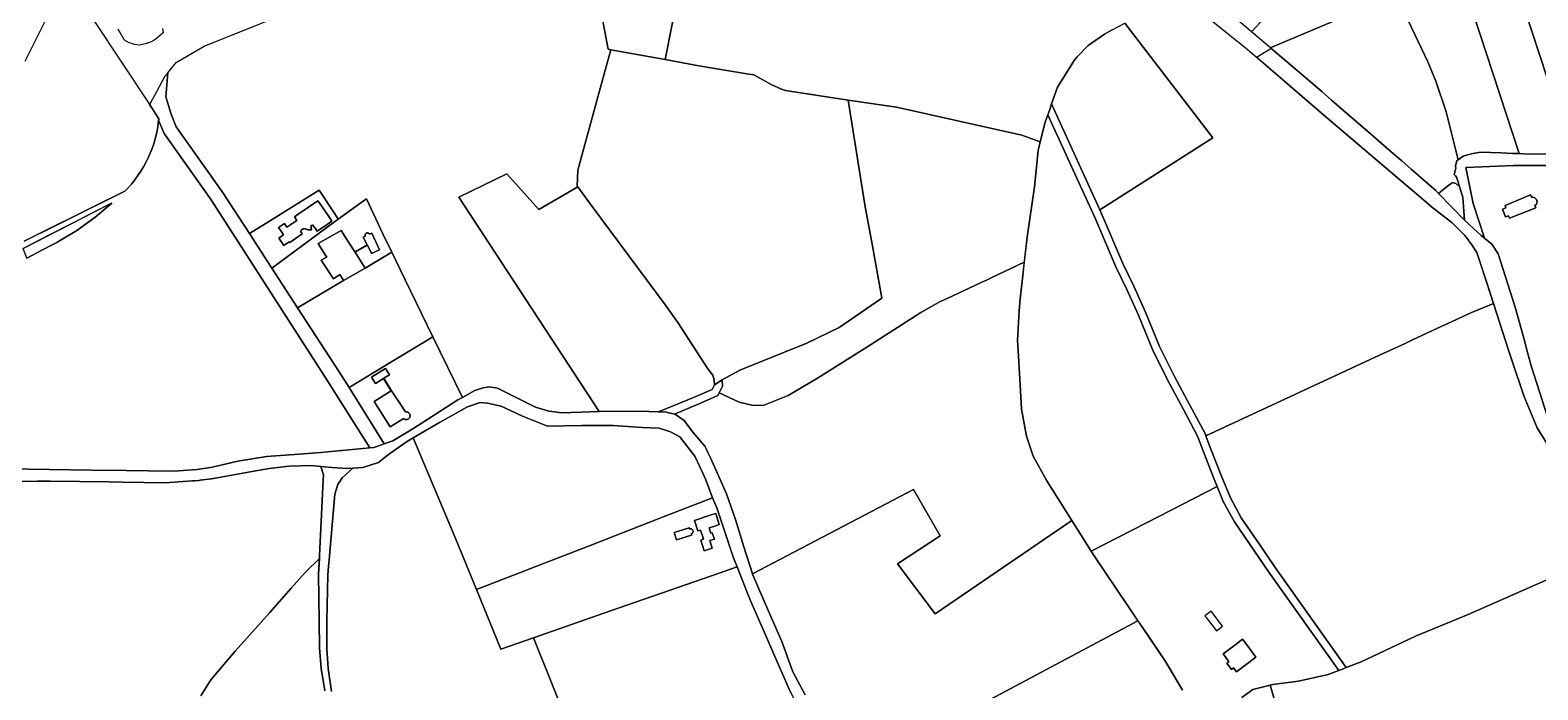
# Model space of a CAD drawing. Header units: metres. Extents: x 3 to 1027712, y 40 to 4430649.
# Drawn here: x 509467 to 510234, y 4411737 to 4412073 of the extents above; entities that cross this region are included whole.
import ezdxf

# ---------------------------------------------------------------- set-up
doc = ezdxf.new("R2010")
doc.units = ezdxf.units.M
doc.header["$MEASUREMENT"] = 0
doc.layers.add('A.ES.SDGC.CP.07003.cadastralparcel — CadastralParcel', color=1, linetype='Continuous')

msp = doc.modelspace()

# ---------------------------------------------------------------- linework, layer by layer
at = {"layer": 'A.ES.SDGC.CP.07003.cadastralparcel — CadastralParcel', "color": 7, "linetype": 'Continuous', "flags": 128}
for points in [[(509789.92, 4412057.67), (509762.4, 4412062.71), (509760.94, 4412062.98), (509750.18, 4412120.57), (509741.34, 4412120.19), (509738.2, 4412134.2), (509739.36, 4412134.62), (509796.43, 4412154.97), (509800.34, 4412156.35), (509798.74, 4412141.74), (509797.6, 4412131.3), (509797.04, 4412128.86), (509796.79, 4412126.88), (509799.77, 4412126.49), (509800.62, 4412114.56), (509797.16, 4412093.83), (509789.92, 4412057.67)], [(510156.47, 4412100.14), (510160.57, 4412092.35), (510160.74, 4412092.03), (510161.35, 4412090.88), (510161.66, 4412090.29), (510159.87, 4412089.54), (510137.26, 4412080.06), (510100.07, 4412064.47), (510098.11, 4412063.65), (510088.7, 4412071.6), (510088.41, 4412071.85), (510107.86, 4412092.66), (510112.5, 4412097.41), (510113.18, 4412098.06), (510127.53, 4412111.74), (510130.43, 4412114.51), (510130.15, 4412120.78), (510140.94, 4412130.96), (510141.88, 4412129.09), (510156.47, 4412100.14)], [(510240.99, 4412122.94), (510243.8, 4412124.28), (510270.07, 4412136.72), (510301.37, 4412024.5), (510299.44, 4412023.45), (510277.5, 4412013.76), (510276.69, 4412013.49), (510270.98, 4412011.59), (510266.98, 4412010.26), (510264.07, 4412009.97), (510262.64, 4412009.83), (510261.97, 4412009.76), (510251.76, 4412009.67), (510218.15, 4412112.05), (510240.99, 4412122.94)], [(510088.41, 4412071.85), (510075.38, 4412082.86), (510098.15, 4412110.09), (510112.5, 4412097.41), (510107.86, 4412092.66), (510088.41, 4412071.85)], [(510224.82, 4412009.83), (510194.71, 4412101.7), (510197.14, 4412102.48), (510200.14, 4412103.46), (510218.15, 4412112.05), (510251.76, 4412009.67), (510234.16, 4412009.51), (510227.06, 4412009.75), (510224.82, 4412009.83)], [(510193.72, 4412006.71), (510187.57, 4412031.08), (510182.28, 4412046.62), (510178.24, 4412056.53), (510166.63, 4412080.86), (510161.35, 4412090.88), (510160.74, 4412092.03), (510162.03, 4412092.54), (510185.92, 4412098.83), (510186.91, 4412099.15), (510189.83, 4412100.11), (510192.48, 4412100.97), (510194.71, 4412101.7), (510224.82, 4412009.83), (510221.44, 4412009.95), (510215.54, 4412010.15), (510205.09, 4412010.51), (510200.33, 4412009.76), (510196.32, 4412008.51), (510193.72, 4412006.71)], [(510011.33, 4411981.22), (509986.7, 4412035.09), (509989.65, 4412043.62), (509998.56, 4412057.75), (509999.8, 4412059.04), (510005.33, 4412064.82), (510011.42, 4412069.1), (510013.63, 4412070.66), (510017.54, 4412072.74), (510023.96, 4412076.18), (510068.78, 4412017.94), (510011.33, 4411981.22)], [(509757.97, 4412046.77), (509762.4, 4412062.71), (509789.92, 4412057.67), (509807.05, 4412054.54), (509832.61, 4412050.33), (509835.1, 4412049.93), (509843.92, 4412044.94), (509849.24, 4412042.7), (509851.22, 4412041.87), (509883.15, 4412037.09), (509891.86, 4411982.79), (509894.96, 4411965.63), (509897.16, 4411953.45), (509900.28, 4411936.19), (509878.64, 4411921.3), (509862.05, 4411913.37), (509827.91, 4411899.68), (509818.92, 4411894.65), (509815.14, 4411892.23), (509814.9, 4411894.63), (509814.18, 4411897.03), (509811.77, 4411900.39), (509796.39, 4411923.93), (509790.11, 4411932.66), (509752.84, 4411982.95), (509745.5, 4411992.86), (509745.16, 4411993.32), (509745.54, 4412001.38), (509754, 4412032.48), (509757.97, 4412046.77)], [(509532.2, 4412027.58), (509531.03, 4412029.36), (509528.9, 4412032.59), (509527.5, 4412034.71), (509528.13, 4412035.86), (509531.12, 4412041.38), (509535.49, 4412049.45), (509536.75, 4412051.01), (509535.75, 4412038.76), (509538.47, 4412029.84), (509541.04, 4412023.44), (509564.62, 4411990.17), (509578.31, 4411969.11), (509587.48, 4411955), (509602.82, 4411931.39), (509623.96, 4411898.86), (509629.04, 4411890.74), (509646.93, 4411862.18), (509643.19, 4411860.85), (509641.63, 4411860.3), (509639.71, 4411860.11), (509618.06, 4411894.17), (509558.82, 4411986.25), (509534.85, 4412020.07), (509532.12, 4412026.89), (509532.2, 4412027.58)], [(509894.52, 4411912.6), (509867.59, 4411895.55), (509852.68, 4411886.66), (509839.94, 4411881.62), (509834.17, 4411881.86), (509827.68, 4411883.3), (509817.51, 4411888.02), (509819.24, 4411891.47), (509818.92, 4411894.65), (509827.91, 4411899.68), (509862.05, 4411913.37), (509878.64, 4411921.3), (509900.28, 4411936.19), (509897.16, 4411953.45), (509894.96, 4411965.63), (509891.86, 4411982.79), (509883.15, 4412037.09), (509907.71, 4412033.42), (509971.49, 4412019.21), (509980.94, 4412015.78), (509979.81, 4412011.37), (509977.97, 4411992.94), (509974.58, 4411969.76), (509974.22, 4411967.27), (509972.8, 4411954.61), (509956, 4411946.59), (509953.65, 4411945.47), (509950.56, 4411944.03), (509933.56, 4411936.11), (509930.56, 4411934.73), (509929.13, 4411934.08), (509927.97, 4411933.42), (509920.14, 4411929), (509894.52, 4411912.6)], [(510008.87, 4411976.98), (509984.81, 4412029.61), (509985.76, 4412032.35), (509986.7, 4412035.09), (510011.33, 4411981.22), (510012.54, 4411978.59), (510023.03, 4411953.85), (510028.58, 4411942.37), (510034.55, 4411929.13), (510041.68, 4411911.72), (510048.21, 4411898.51), (510049.21, 4411896.48), (510057.33, 4411881.44), (510064.86, 4411867.39), (510065.28, 4411866.23), (510067.46, 4411860.34), (510073.2, 4411845.69), (510077.75, 4411834.61), (510083.3, 4411824.52), (510092.36, 4411811.2), (510100.53, 4411799.19), (510136.73, 4411748.28), (510134.8, 4411747.54), (510132.88, 4411746.8), (510097.25, 4411796.9), (510079.89, 4411822.42), (510074.14, 4411832.88), (510071.06, 4411840.38), (510069.49, 4411844.2), (510063.72, 4411858.92), (510061.2, 4411865.74), (510053.81, 4411879.54), (510045.65, 4411894.64), (510038.03, 4411910.07), (510030.88, 4411927.55), (510024.95, 4411940.68), (510019.39, 4411952.2), (510008.87, 4411976.98)], [(509969.79, 4411906.71), (509969.3, 4411914.74), (509969.87, 4411923.9), (509970.26, 4411930.06), (509970.49, 4411933.73), (509970.53, 4411934.4), (509971.87, 4411946.31), (509974.22, 4411967.27), (509974.58, 4411969.76), (509977.97, 4411992.94), (509979.81, 4412011.37), (509980.94, 4412015.78), (509983.5, 4412025.81), (509984.81, 4412029.61), (510008.87, 4411976.98), (510019.39, 4411952.2), (510024.95, 4411940.68), (510030.88, 4411927.55), (510038.03, 4411910.07), (510045.65, 4411894.64), (510053.81, 4411879.54), (510061.2, 4411865.74), (510063.72, 4411858.92), (510069.49, 4411844.2), (510071.06, 4411840.38), (510041.64, 4411825.34), (510006.84, 4411807.56), (509996.99, 4411823.21), (509984.36, 4411843.28), (509977.28, 4411855.87), (509973.9, 4411866.01), (509971.45, 4411879.72), (509970.88, 4411889.1), (509969.79, 4411906.71)], [(509756.39, 4411878.56), (509684.93, 4411987.65), (509709.41, 4411999.52), (509725.65, 4411981.4), (509745.5, 4411992.86), (509752.84, 4411982.95), (509790.11, 4411932.66), (509796.39, 4411923.93), (509811.77, 4411900.39), (509814.18, 4411897.03), (509814.9, 4411894.63), (509815.14, 4411892.23), (509813.94, 4411889.82), (509805.28, 4411885.98), (509786.55, 4411878.38), (509781.68, 4411878.61), (509762.89, 4411878.82), (509756.39, 4411878.56)], [(510196.96, 4411975.91), (510183.65, 4411989.61), (510185.8, 4411991.28), (510187.28, 4411992.48), (510189.11, 4411993.96), (510190.45, 4411994.87), (510190.92, 4411995.12), (510191.89, 4411994.86), (510192.45, 4411994.66), (510193.28, 4411993.85), (510194.07, 4411993.99), (510196.07, 4411987.73), (510196.57, 4411980.47), (510196.96, 4411975.91)], [(509508.23, 4411984.67), (509499.66, 4411977.29), (509490.47, 4411970.68), (509480.74, 4411964.9), (509480.25, 4411964.59), (509477.57, 4411963.2), (509473.4, 4411961.03), (509465.05, 4411956.68), (509463.31, 4411961.08), (509463.14, 4411961.52), (509505.34, 4411983.18), (509508.23, 4411984.67)], [(509621.79, 4411979.14), (509623.55, 4411976.47), (509621.61, 4411975.07), (509589.73, 4411951.54), (509587.48, 4411955), (509578.31, 4411969.11), (509588.5, 4411975.45), (509598.64, 4411981.76), (509613.83, 4411991.21), (509621.79, 4411979.14)], [(509621.61, 4411975.07), (509636.88, 4411986.1), (509637.85, 4411986.8), (509646.32, 4411968.94), (509650.86, 4411959.6), (509637.17, 4411951.56), (509635.15, 4411954.75), (509632.08, 4411959.61), (509638.46, 4411963.16), (509640.5, 4411959.01), (509644.53, 4411960.9), (509640.61, 4411969.37), (509639.46, 4411968.82), (509639.41, 4411968.91), (509639.36, 4411968.99), (509639.22, 4411969.15), (509639.14, 4411969.22), (509639.06, 4411969.28), (509638.88, 4411969.38), (509638.79, 4411969.41), (509638.69, 4411969.44), (509638.49, 4411969.48), (509638.39, 4411969.48), (509638.28, 4411969.47), (509638.18, 4411969.46), (509637.98, 4411969.4), (509637.8, 4411969.32), (509637.71, 4411969.26), (509637.63, 4411969.2), (509637.56, 4411969.13), (509637.49, 4411969.05), (509637.43, 4411968.97), (509637.37, 4411968.88), (509637.32, 4411968.79), (509637.28, 4411968.7), (509637.25, 4411968.6), (509637.23, 4411968.5), (509637.21, 4411968.3), (509637.22, 4411968.19), (509637.23, 4411968.09), (509637.25, 4411967.99), (509637.28, 4411967.89), (509636.21, 4411967.3), (509638.3, 4411963.38), (509631.91, 4411959.89), (509629.17, 4411964.23), (509625.08, 4411970.7), (509613.24, 4411964.01), (509615.21, 4411960.98), (509617.3, 4411957.78), (509617.68, 4411957.2), (509614.79, 4411955.57), (509621.12, 4411946.1), (509624.41, 4411948.24), (509626.3, 4411945.18), (509602.82, 4411931.39), (509589.73, 4411951.54), (509621.61, 4411975.07)], [(509597.38, 4411972.34), (509601.88, 4411975.41), (509602.41, 4411975.77), (509602.48, 4411975.81), (509601.2, 4411977.69), (509603.6, 4411979.32), (509613.22, 4411985.87), (509613.88, 4411984.91), (509616.82, 4411980.58), (509619.07, 4411977.28), (509620.32, 4411975.44), (509616.73, 4411972.99), (509612.82, 4411970.34), (509611.72, 4411971.88), (509611.61, 4411972.02), (509610.5, 4411973.57), (509610.35, 4411973.47), (509610.19, 4411973.38), (509610.03, 4411973.31), (509609.87, 4411973.24), (509609.7, 4411973.19), (509609.53, 4411973.14), (509609.95, 4411971.1), (509609.65, 4411971.04), (509609.34, 4411971.01), (509609.03, 4411971), (509608.72, 4411971.01), (509608.41, 4411971.04), (509608.11, 4411971.09), (509607.81, 4411971.16), (509607.51, 4411971.25), (509607.22, 4411971.36), (509606.94, 4411971.49), (509606.83, 4411971.53), (509606.72, 4411971.57), (509606.6, 4411971.6), (509606.48, 4411971.62), (509606.37, 4411971.63), (509606.25, 4411971.64), (509606.13, 4411971.64), (509606.01, 4411971.63), (509605.89, 4411971.61), (509605.78, 4411971.58), (509605.66, 4411971.55), (509605.55, 4411971.51), (509605.44, 4411971.46), (509605.34, 4411971.41), (509605.23, 4411971.34), (509605.2, 4411971.32), (509605.14, 4411971.27), (509605.05, 4411971.2), (509604.96, 4411971.12), (509604.88, 4411971.03), (509604.8, 4411970.94), (509604.74, 4411970.84), (509604.67, 4411970.74), (509604.62, 4411970.63), (509604.57, 4411970.52), (509604.53, 4411970.41), (509604.5, 4411970.3), (509604.48, 4411970.18), (509604.46, 4411970.06), (509605.2, 4411968.97), (509600.15, 4411965.53), (509598.82, 4411964.63), (509598.6, 4411964.96), (509595.83, 4411963.07), (509593.26, 4411966.84), (509595.7, 4411968.5), (509594.44, 4411970.34), (509594, 4411971), (509593.17, 4411972.22), (509596.1, 4411974.22), (509597, 4411972.89), (509597.38, 4411972.34)], [(509619.07, 4411977.28), (509616.82, 4411980.58), (509613.88, 4411984.91), (509613.22, 4411985.87), (509603.6, 4411979.32), (509601.2, 4411977.69), (509602.48, 4411975.81), (509602.41, 4411975.77), (509601.88, 4411975.41), (509597.38, 4411972.34), (509597, 4411972.89), (509596.1, 4411974.22), (509593.17, 4411972.22), (509594, 4411971), (509594.44, 4411970.34), (509595.7, 4411968.5), (509593.26, 4411966.84), (509595.83, 4411963.07), (509598.6, 4411964.96), (509598.82, 4411964.63), (509600.15, 4411965.53), (509605.2, 4411968.97), (509604.46, 4411970.06), (509604.48, 4411970.18), (509604.5, 4411970.3), (509604.53, 4411970.41), (509604.57, 4411970.52), (509604.62, 4411970.63), (509604.67, 4411970.74), (509604.74, 4411970.84), (509604.8, 4411970.94), (509604.88, 4411971.03), (509604.96, 4411971.12), (509605.05, 4411971.2), (509605.14, 4411971.27), (509605.2, 4411971.32), (509605.23, 4411971.34), (509605.34, 4411971.41), (509605.44, 4411971.46), (509605.55, 4411971.51), (509605.66, 4411971.55), (509605.78, 4411971.58), (509605.89, 4411971.61), (509606.01, 4411971.63), (509606.13, 4411971.64), (509606.25, 4411971.64), (509606.37, 4411971.63), (509606.48, 4411971.62), (509606.6, 4411971.6), (509606.72, 4411971.57), (509606.83, 4411971.53), (509606.94, 4411971.49), (509607.22, 4411971.36), (509607.51, 4411971.25), (509607.81, 4411971.16), (509608.11, 4411971.09), (509608.41, 4411971.04), (509608.72, 4411971.01), (509609.03, 4411971), (509609.34, 4411971.01), (509609.65, 4411971.04), (509609.95, 4411971.1), (509609.53, 4411973.14), (509609.7, 4411973.19), (509609.87, 4411973.24), (509610.03, 4411973.31), (509610.19, 4411973.38), (509610.35, 4411973.47), (509610.5, 4411973.57), (509611.61, 4411972.02), (509611.72, 4411971.88), (509612.82, 4411970.34), (509616.73, 4411972.99), (509620.32, 4411975.44), (509619.07, 4411977.28)], [(510217.6, 4411983.49), (510230.6, 4411988.79), (510230.96, 4411987.61), (510231.27, 4411987.63), (510231.67, 4411987.65), (510231.96, 4411987.67), (510232.76, 4411987.29), (510232.96, 4411987.2), (510233.6, 4411986.44), (510233.9, 4411985.26), (510233.6, 4411984.02), (510232.66, 4411983.49), (510233.19, 4411982.2), (510219.89, 4411976.9), (510219.36, 4411978.25), (510217.77, 4411977.72), (510216.3, 4411981.49), (510218.01, 4411982.2), (510217.6, 4411983.49)], [(510217.6, 4411983.49), (510218.01, 4411982.2), (510216.3, 4411981.49), (510217.77, 4411977.72), (510219.36, 4411978.25), (510219.89, 4411976.9), (510233.19, 4411982.2), (510232.66, 4411983.49), (510233.6, 4411984.02), (510233.9, 4411985.26), (510233.6, 4411986.44), (510232.96, 4411987.2), (510232.76, 4411987.29), (510231.96, 4411987.67), (510231.67, 4411987.65), (510231.27, 4411987.63), (510230.96, 4411987.61), (510230.6, 4411988.79), (510217.6, 4411983.49)], [(509626.3, 4411945.18), (509624.41, 4411948.24), (509621.12, 4411946.1), (509614.79, 4411955.57), (509617.68, 4411957.2), (509617.3, 4411957.78), (509615.21, 4411960.98), (509613.24, 4411964.01), (509625.08, 4411970.7), (509629.17, 4411964.23), (509631.91, 4411959.89), (509638.3, 4411963.38), (509636.21, 4411967.3), (509637.28, 4411967.89), (509637.25, 4411967.99), (509637.23, 4411968.09), (509637.22, 4411968.19), (509637.21, 4411968.3), (509637.23, 4411968.5), (509637.25, 4411968.6), (509637.28, 4411968.7), (509637.32, 4411968.79), (509637.37, 4411968.88), (509637.43, 4411968.97), (509637.49, 4411969.05), (509637.56, 4411969.13), (509637.63, 4411969.2), (509637.71, 4411969.26), (509637.8, 4411969.32), (509637.98, 4411969.4), (509638.18, 4411969.46), (509638.28, 4411969.47), (509638.39, 4411969.48), (509638.49, 4411969.48), (509638.69, 4411969.44), (509638.79, 4411969.41), (509638.88, 4411969.38), (509639.06, 4411969.28), (509639.14, 4411969.22), (509639.22, 4411969.15), (509639.36, 4411968.99), (509639.41, 4411968.91), (509639.46, 4411968.82), (509640.61, 4411969.37), (509644.53, 4411960.9), (509640.5, 4411959.01), (509638.46, 4411963.16), (509632.08, 4411959.61), (509635.15, 4411954.75), (509637.17, 4411951.56), (509626.3, 4411945.18)], [(509623.96, 4411898.86), (509602.82, 4411931.39), (509626.3, 4411945.18), (509637.17, 4411951.56), (509650.86, 4411959.6), (509657.51, 4411945.92), (509671.74, 4411916.64), (509666.13, 4411913.24), (509650.36, 4411903.67), (509629.04, 4411890.74), (509623.96, 4411898.86)], [(509894.52, 4411912.6), (509920.14, 4411929), (509927.97, 4411933.42), (509929.13, 4411934.08), (509930.56, 4411934.73), (509933.56, 4411936.11), (509950.56, 4411944.03), (509953.65, 4411945.47), (509956, 4411946.59), (509972.8, 4411954.61), (509971.87, 4411946.31), (509970.53, 4411934.4), (509970.49, 4411933.73), (509970.26, 4411930.06), (509969.87, 4411923.9), (509969.3, 4411914.74), (509969.79, 4411906.71), (509970.88, 4411889.1), (509971.45, 4411879.72), (509973.9, 4411866.01), (509977.28, 4411855.87), (509984.36, 4411843.28), (509996.99, 4411823.21), (509927.38, 4411775.65), (509908.25, 4411801.01), (509929.95, 4411815.34), (509916.34, 4411838.86), (509834.36, 4411796.01), (509830.09, 4411809.66), (509825.77, 4411823.69), (509821.23, 4411836.64), (509816.7, 4411846.99), (509813.03, 4411854.98), (509811.88, 4411857.48), (509811.1, 4411859.18), (509810.4, 4411860.7), (509810.12, 4411861.03), (509804.14, 4411868.03), (509799.6, 4411874.08), (509795.28, 4411877.1), (509794.65, 4411877.25), (509806.85, 4411882.3), (509814.88, 4411885.87), (509816.87, 4411886.75), (509817.51, 4411888.02), (509827.68, 4411883.3), (509834.17, 4411881.86), (509839.94, 4411881.62), (509852.68, 4411886.66), (509867.59, 4411895.55), (509894.52, 4411912.6)], [(509646.93, 4411862.18), (509629.04, 4411890.74), (509650.36, 4411903.67), (509666.13, 4411913.24), (509671.74, 4411916.64), (509686.76, 4411885.77), (509684.39, 4411884.47), (509668.62, 4411874.36), (509661.5, 4411869.79), (509651.35, 4411863.75), (509646.93, 4411862.18)], [(509646.61, 4411895.4), (509642.51, 4411892.88), (509640.54, 4411896.1), (509647.61, 4411900.43), (509649.58, 4411897.22), (509646.77, 4411895.5), (509650.68, 4411889.14), (509652.42, 4411886.5), (509654.54, 4411883.27), (509657.62, 4411878.6), (509657.74, 4411878.41), (509657.94, 4411878.43), (509658.11, 4411878.44), (509658.28, 4411878.43), (509658.45, 4411878.41), (509658.62, 4411878.37), (509658.79, 4411878.32), (509658.95, 4411878.25), (509659.1, 4411878.17), (509659.25, 4411878.08), (509659.51, 4411877.86), (509659.63, 4411877.73), (509659.83, 4411877.45), (509659.91, 4411877.29), (509659.97, 4411877.13), (509660.02, 4411876.97), (509660.06, 4411876.8), (509660.08, 4411876.63), (509660.09, 4411876.46), (509660.08, 4411876.28), (509660.06, 4411876.11), (509660.02, 4411875.94), (509659.97, 4411875.78), (509659.91, 4411875.62), (509659.83, 4411875.46), (509659.63, 4411875.18), (509659.51, 4411875.05), (509659.25, 4411874.83), (509659.1, 4411874.74), (509658.95, 4411874.66), (509658.79, 4411874.59), (509658.62, 4411874.54), (509658.45, 4411874.5), (509658.28, 4411874.48), (509658.11, 4411874.47), (509657.94, 4411874.48), (509657.76, 4411874.5), (509657.6, 4411874.54), (509657.43, 4411874.59), (509657.27, 4411874.66), (509657.12, 4411874.74), (509656.97, 4411874.83), (509656.83, 4411874.94), (509656.65, 4411874.83), (509650.04, 4411870.87), (509641.79, 4411883.74), (509650.55, 4411889.06), (509646.61, 4411895.4)], [(509646.61, 4411895.4), (509650.55, 4411889.06), (509641.79, 4411883.74), (509650.04, 4411870.87), (509656.65, 4411874.83), (509656.83, 4411874.94), (509656.97, 4411874.83), (509657.12, 4411874.74), (509657.27, 4411874.66), (509657.43, 4411874.59), (509657.6, 4411874.54), (509657.76, 4411874.5), (509657.94, 4411874.48), (509658.11, 4411874.47), (509658.28, 4411874.48), (509658.45, 4411874.5), (509658.62, 4411874.54), (509658.79, 4411874.59), (509658.95, 4411874.66), (509659.1, 4411874.74), (509659.25, 4411874.83), (509659.51, 4411875.05), (509659.63, 4411875.18), (509659.83, 4411875.46), (509659.91, 4411875.62), (509659.97, 4411875.78), (509660.02, 4411875.94), (509660.06, 4411876.11), (509660.08, 4411876.28), (509660.09, 4411876.46), (509660.08, 4411876.63), (509660.06, 4411876.8), (509660.02, 4411876.97), (509659.97, 4411877.13), (509659.91, 4411877.29), (509659.83, 4411877.45), (509659.63, 4411877.73), (509659.51, 4411877.86), (509659.25, 4411878.08), (509659.1, 4411878.17), (509658.95, 4411878.25), (509658.79, 4411878.32), (509658.62, 4411878.37), (509658.45, 4411878.41), (509658.28, 4411878.43), (509658.11, 4411878.44), (509657.94, 4411878.43), (509657.74, 4411878.41), (509657.62, 4411878.6), (509654.54, 4411883.27), (509652.42, 4411886.5), (509650.68, 4411889.14), (509646.77, 4411895.5), (509649.58, 4411897.22), (509647.61, 4411900.43), (509640.54, 4411896.1), (509642.51, 4411892.88), (509646.61, 4411895.4)], [(509818.92, 4411894.65), (509819.24, 4411891.47), (509817.51, 4411888.02), (509816.87, 4411886.75), (509814.88, 4411885.87), (509806.85, 4411882.3), (509794.65, 4411877.25), (509791.23, 4411878.06), (509790.75, 4411878.18), (509786.55, 4411878.38), (509805.28, 4411885.98), (509813.94, 4411889.82), (509815.14, 4411892.23), (509818.92, 4411894.65)], [(509683.43, 4411813.61), (509661.62, 4411865.12), (509675.1, 4411873), (509689.39, 4411880.93), (509695.74, 4411883.15), (509699.55, 4411882.83), (509706.54, 4411881.25), (509717.34, 4411876.17), (509730.03, 4411871.09), (509747.5, 4411871.41), (509761.13, 4411871.4), (509763.5, 4411871.4), (509778.43, 4411870.45), (509787, 4411870.13), (509792.72, 4411868.23), (509797.48, 4411865.69), (509805.1, 4411855.85), (509809.23, 4411847.29), (509810.61, 4411843.78), (509814.16, 4411834.75), (509790.24, 4411825.44), (509750.88, 4411810.14), (509729.47, 4411801.81), (509693.9, 4411787.97), (509683.43, 4411813.61)], [(509814.16, 4411834.75), (509816.22, 4411829.52), (509820.47, 4411816.92), (509823.66, 4411807.49), (509824.79, 4411804.13), (509826.58, 4411799.57), (509813.5, 4411795.01), (509800.9, 4411790.63), (509762.09, 4411777.11), (509722.96, 4411763.47), (509706.28, 4411757.66), (509693.9, 4411787.97), (509729.47, 4411801.81), (509750.88, 4411810.14), (509790.24, 4411825.44), (509814.16, 4411834.75)], [(509807.97, 4411818.29), (509806.57, 4411817.84), (509804.84, 4411823.18), (509813.38, 4411825.95), (509815.69, 4411826.7), (509817.52, 4411821.05), (509815.22, 4411820.3), (509812.42, 4411819.39), (509813.29, 4411816.71), (509813.96, 4411816.93), (509815.01, 4411813.69), (509812.69, 4411812.93), (509813.95, 4411809.05), (509809.86, 4411807.72), (509808.11, 4411813.1), (509809.51, 4411813.56), (509809.1, 4411814.8), (509807.97, 4411818.29)], [(509813.96, 4411816.93), (509813.29, 4411816.71), (509812.42, 4411819.39), (509815.22, 4411820.3), (509817.52, 4411821.05), (509815.69, 4411826.7), (509813.38, 4411825.95), (509804.84, 4411823.18), (509806.57, 4411817.84), (509807.97, 4411818.29), (509809.1, 4411814.8), (509809.51, 4411813.56), (509808.11, 4411813.1), (509809.86, 4411807.72), (509813.95, 4411809.05), (509812.69, 4411812.93), (509815.01, 4411813.69), (509813.96, 4411816.93)], [(509794.58, 4411817.03), (509802.13, 4411819.42), (509802.31, 4411818.84), (509802.83, 4411818.96), (509803.35, 4411818.86), (509803.8, 4411818.58), (509804.11, 4411818.14), (509804.22, 4411817.62), (509804.13, 4411817.1), (509803.85, 4411816.65), (509803.41, 4411816.34), (509803.47, 4411815.63), (509795.79, 4411813.25), (509794.58, 4411817.03)], [(509794.58, 4411817.03), (509795.79, 4411813.25), (509803.47, 4411815.63), (509803.41, 4411816.34), (509803.85, 4411816.65), (509804.13, 4411817.1), (509804.22, 4411817.62), (509804.11, 4411818.14), (509803.8, 4411818.58), (509803.35, 4411818.86), (509802.83, 4411818.96), (509802.31, 4411818.84), (509802.13, 4411819.42), (509794.58, 4411817.03)], [(509760.89, 4411668.75), (509722.96, 4411763.47), (509762.09, 4411777.11), (509800.9, 4411790.63), (509813.5, 4411795.01), (509826.58, 4411799.57), (509832.41, 4411784.78), (509834.28, 4411780.47), (509839.13, 4411769.27), (509840.99, 4411764.99), (509845.75, 4411754), (509853.78, 4411735.7), (509860.13, 4411723.96), (509867.38, 4411712.77), (509853.64, 4411707.09), (509791.24, 4411681.3), (509760.89, 4411668.75)], [(510073.69, 4411769.28), (510067.91, 4411777.08), (510064.72, 4411774.66), (510070.58, 4411766.93), (510073.69, 4411769.28)], [(510076.74, 4411751.63), (510074.02, 4411755.22), (510080.64, 4411760.23), (510083.91, 4411762.7), (510086.63, 4411759.11), (510090.75, 4411753.65), (510080.87, 4411746.17), (510080.51, 4411746.65), (510079.39, 4411748.12), (510078.36, 4411747.34), (510075.97, 4411750.48), (510077.01, 4411751.27), (510076.74, 4411751.63)], [(510074.02, 4411755.22), (510076.74, 4411751.63), (510077.01, 4411751.27), (510075.97, 4411750.48), (510078.36, 4411747.34), (510079.39, 4411748.12), (510080.51, 4411746.65), (510080.87, 4411746.17), (510090.75, 4411753.65), (510086.63, 4411759.11), (510083.91, 4411762.7), (510080.64, 4411760.23), (510074.02, 4411755.22)]]:
    msp.add_lwpolyline(points, close=True, dxfattribs=at)
for points in [[(509750.18, 4412120.57), (509760.94, 4412062.98), (509762.4, 4412062.71), (509757.97, 4412046.77), (509754, 4412032.48), (509745.54, 4412001.38), (509745.16, 4411993.32), (509745.5, 4411992.86), (509725.65, 4411981.4), (509709.41, 4411999.52), (509684.93, 4411987.65), (509684.93, 4411987.65), (509756.39, 4411878.56), (509747.14, 4411878.18), (509736.98, 4411877.96), (509733.84, 4411878.39), (509730.72, 4411878.82), (509724.03, 4411880.76), (509704.69, 4411890.51), (509700.37, 4411891.16), (509697.35, 4411890.72), (509693.03, 4411889.21), (509686.76, 4411885.77), (509671.74, 4411916.64), (509657.51, 4411945.92), (509650.86, 4411959.6), (509646.32, 4411968.94), (509637.85, 4411986.8), (509636.88, 4411986.1), (509623.55, 4411976.47), (509621.79, 4411979.14), (509613.83, 4411991.21), (509588.5, 4411975.45), (509578.31, 4411969.11), (509564.62, 4411990.17), (509541.04, 4412023.44), (509538.47, 4412029.84), (509535.75, 4412038.76), (509536.75, 4412051.01), (509540.96, 4412056.2), (509555.23, 4412064.56), (509623.51, 4412092.06)], [(510017.54, 4412072.74), (510013.63, 4412070.66), (510011.42, 4412069.1), (510005.33, 4412064.82), (509999.8, 4412059.04), (509998.56, 4412057.75), (509989.65, 4412043.62), (509986.7, 4412035.09), (509985.76, 4412032.35), (509984.81, 4412029.61), (509983.5, 4412025.81), (509980.94, 4412015.78), (509971.49, 4412019.21), (509907.71, 4412033.42), (509883.15, 4412037.09), (509851.22, 4412041.87), (509849.24, 4412042.7), (509843.92, 4412044.94), (509835.1, 4412049.93), (509832.61, 4412050.33), (509807.05, 4412054.54), (509789.92, 4412057.67), (509797.16, 4412093.83)], [(510060.26, 4412083.8), (510086.17, 4412063.08), (510088.85, 4412060.77), (510090.63, 4412059.23), (510125.34, 4412029.42), (510152.38, 4412006.36), (510162.6, 4411997.69), (510171.48, 4411990.15), (510176.15, 4411986.2), (510180.86, 4411982.23), (510190.59, 4411974.66), (510197.08, 4411968.18), (510198.89, 4411965.77), (510199.35, 4411965.16), (510200.33, 4411963.85), (510203.21, 4411959.53), (510204.72, 4411954.91), (510205.08, 4411953.82), (510205.08, 4411953.82), (510208.07, 4411944.63), (510208.26, 4411944.04), (510209.23, 4411941.01), (510211.63, 4411933.55), (510206.74, 4411931.55), (510200.99, 4411929.19), (510200.45, 4411928.94), (510190.66, 4411924.4), (510185.1, 4411921.82), (510170.43, 4411915.01), (510166.66, 4411913.26), (510162.94, 4411911.53), (510153.64, 4411907.22), (510065.28, 4411866.23), (510064.86, 4411867.39), (510057.33, 4411881.44), (510049.21, 4411896.48), (510048.21, 4411898.51), (510041.68, 4411911.72), (510034.55, 4411929.13), (510028.58, 4411942.37), (510023.03, 4411953.85), (510012.54, 4411978.59), (510011.33, 4411981.22), (510068.78, 4412017.94), (510023.96, 4412076.18)], [(509499.52, 4412077.12), (509526.9, 4412035.62), (509532.2, 4412027.58), (509531.89, 4412025), (509531.48, 4412022.44), (509530.96, 4412019.9), (509530.33, 4412017.38), (509529.59, 4412014.89), (509528.75, 4412012.43), (509527.8, 4412010.02), (509526.76, 4412007.64), (509525.61, 4412005.31), (509524.36, 4412003.04), (509523.01, 4412000.82), (509521.58, 4411998.66), (509520.05, 4411996.56), (509519.36, 4411995.7), (509518.43, 4411994.53), (509516.73, 4411992.57), (509515.98, 4411991.77), (509514.95, 4411990.68), (509499.8, 4411983.18), (509467.79, 4411967.34), (509463.72, 4411965.32)], [(509464.12, 4412056.94), (509476.18, 4412081.03)], [(510166.63, 4412080.86), (510178.24, 4412056.53), (510182.28, 4412046.62), (510187.57, 4412031.08), (510193.72, 4412006.71), (510193.06, 4412006.25), (510192.31, 4412003.5), (510192.57, 4412002.35), (510191.62, 4411999.26), (510192.4, 4411998.52), (510193.01, 4411997.6), (510193.05, 4411997.39), (510193.71, 4411995.4), (510194.07, 4411993.99), (510193.28, 4411993.85), (510192.45, 4411994.66), (510191.89, 4411994.86), (510190.92, 4411995.12), (510190.45, 4411994.87), (510189.11, 4411993.96), (510187.28, 4411992.48), (510185.8, 4411991.28), (510183.65, 4411989.61), (510182.31, 4411991), (510169.72, 4412001.87), (510164.96, 4412006.1), (510163.02, 4412007.77), (510158.42, 4412011.72), (510148.88, 4412019.99), (510135.51, 4412031.6), (510129.22, 4412037.09), (510124.25, 4412041.42), (510117.39, 4412047.35), (510098.39, 4412063.41), (510098.11, 4412063.65), (510100.07, 4412064.47), (510100.07, 4412064.47), (510137.26, 4412080.06)], [(509534.15, 4412073.43), (509534.39, 4412071.65), (509533.99, 4412071.18), (509533.38, 4412070.46), (509532.26, 4412069.36), (509531.05, 4412068.37), (509529.75, 4412067.49), (509528.37, 4412066.74), (509526.94, 4412066.12), (509525.45, 4412065.62), (509523.92, 4412065.27), (509522.37, 4412065.06), (509521.02, 4412065.18), (509519.68, 4412065.42), (509518.38, 4412065.78), (509517.11, 4412066.27), (509515.89, 4412066.87), (509514.74, 4412067.58), (509512.24, 4412071.9), (509511.54, 4412073.12)], [(510243.7, 4411854.47), (510233.97, 4411870.32), (510227.12, 4411886.53), (510220.94, 4411904.71), (510220.27, 4411906.7), (510219.44, 4411909.27), (510211.63, 4411933.55), (510208.26, 4411944.04), (510208.07, 4411944.63), (510204.72, 4411954.91), (510203.21, 4411959.53), (510200.33, 4411963.85), (510199.35, 4411965.16), (510198.89, 4411965.77), (510197.08, 4411968.18), (510190.59, 4411974.66), (510180.86, 4411982.23), (510176.15, 4411986.2), (510171.48, 4411990.15), (510162.6, 4411997.69), (510152.38, 4412006.36), (510125.34, 4412029.42), (510091.09, 4412058.83), (510097.44, 4412062.81), (510098.17, 4412063.27), (510098.17, 4412063.27), (510098.39, 4412063.41), (510117.39, 4412047.35), (510124.25, 4412041.42), (510129.22, 4412037.09), (510135.51, 4412031.6), (510148.88, 4412019.99), (510158.42, 4412011.72), (510163.02, 4412007.77), (510164.96, 4412006.1), (510169.72, 4412001.87), (510182.31, 4411991), (510183.65, 4411989.61), (510196.96, 4411975.91), (510201.51, 4411971.73), (510205.44, 4411968.12), (510207.07, 4411966.81), (510210.85, 4411963.79), (510214.09, 4411958.75), (510222.75, 4411931.73), (510227.09, 4411915.91), (510228.89, 4411909.35), (510230.93, 4411901.91), (510231.1, 4411901.26), (510240.46, 4411871.73)], [(509463.72, 4411965.32), (509467.79, 4411967.34), (509476.29, 4411971.55), (509499.8, 4411983.18), (509499.99, 4411983.28), (509514.95, 4411990.68), (509515.98, 4411991.77), (509516.73, 4411992.57), (509518.43, 4411994.53), (509519.36, 4411995.7), (509520.05, 4411996.56), (509521.58, 4411998.66), (509523.01, 4412000.82), (509524.36, 4412003.04), (509525.61, 4412005.31), (509526.76, 4412007.64), (509527.8, 4412010.02), (509528.75, 4412012.43), (509529.59, 4412014.89), (509530.33, 4412017.38), (509530.96, 4412019.9), (509531.48, 4412022.44), (509531.89, 4412025), (509532.12, 4412026.89), (509534.85, 4412020.07), (509558.82, 4411986.25), (509618.06, 4411894.17), (509639.71, 4411860.11), (509614.74, 4411857.67), (509601.35, 4411856.8), (509587.1, 4411855.73), (509572.41, 4411853.35), (509561.48, 4411850.79), (509558.59, 4411850.12), (509551.68, 4411849.04), (509542.17, 4411848.42), (509538.29, 4411848.17), (509515.62, 4411848.6), (509498.13, 4411848.82), (509444.21, 4411849.65)], [(510247.5, 4412003.78), (510221.94, 4412003.78), (510197.63, 4412002.78), (510201.39, 4411984.51), (510207.07, 4411966.81), (510205.44, 4411968.12), (510201.51, 4411971.73), (510196.96, 4411975.91), (510196.57, 4411980.47), (510196.07, 4411987.73), (510194.07, 4411993.99), (510193.71, 4411995.4), (510193.05, 4411997.39), (510193.01, 4411997.6), (510192.4, 4411998.52), (510191.62, 4411999.26), (510192.57, 4412002.35), (510192.57, 4412002.35), (510192.31, 4412003.5), (510193.06, 4412006.25), (510193.72, 4412006.71), (510196.32, 4412008.51), (510200.33, 4412009.76), (510205.09, 4412010.51), (510215.54, 4412010.15), (510221.44, 4412009.95), (510224.82, 4412009.83), (510227.06, 4412009.75), (510234.16, 4412009.51), (510251.76, 4412009.67)], [(510240.46, 4411871.73), (510231.1, 4411901.26), (510230.93, 4411901.91), (510228.89, 4411909.35), (510227.09, 4411915.91), (510222.75, 4411931.73), (510214.09, 4411958.75), (510210.85, 4411963.79), (510207.07, 4411966.81), (510201.39, 4411984.51), (510197.63, 4412002.78), (510221.94, 4412003.78), (510247.5, 4412003.78)], [(509465.05, 4411956.68), (509473.4, 4411961.03), (509477.57, 4411963.2), (509477.97, 4411963.41), (509480.26, 4411964.59), (509480.75, 4411964.9), (509490.47, 4411970.68), (509499.66, 4411977.28), (509508.23, 4411984.67), (509505.34, 4411983.18), (509497.91, 4411979.37), (509476.9, 4411968.59), (509463.14, 4411961.52)], [(510251.51, 4411798.5), (510198.83, 4411775.37), (510198.83, 4411775.37), (510171.91, 4411764.32), (510144.3, 4411751.2), (510136.73, 4411748.28), (510100.53, 4411799.19), (510092.36, 4411811.2), (510083.3, 4411824.52), (510077.75, 4411834.61), (510073.2, 4411845.69), (510067.46, 4411860.34), (510065.28, 4411866.23), (510153.64, 4411907.22), (510162.94, 4411911.53), (510166.66, 4411913.26), (510170.43, 4411915.01), (510185.1, 4411921.82), (510190.66, 4411924.4), (510200.45, 4411928.94), (510200.99, 4411929.19), (510211.63, 4411933.55), (510219.44, 4411909.27), (510220.27, 4411906.7), (510220.94, 4411904.71), (510227.12, 4411886.53), (510233.97, 4411870.32), (510243.7, 4411854.47)], [(509444.21, 4411849.65), (509498.13, 4411848.82), (509515.62, 4411848.6), (509538.29, 4411848.17), (509542.17, 4411848.42), (509551.68, 4411849.04), (509558.59, 4411850.12), (509561.48, 4411850.79), (509572.41, 4411853.35), (509587.1, 4411855.73), (509601.35, 4411856.8), (509614.74, 4411857.67), (509639.71, 4411860.11), (509641.63, 4411860.3), (509643.19, 4411860.85), (509646.93, 4411862.18), (509651.35, 4411863.75), (509661.5, 4411869.79), (509668.62, 4411874.36), (509684.39, 4411884.47), (509686.76, 4411885.77), (509693.03, 4411889.21), (509697.35, 4411890.72), (509700.37, 4411891.16), (509704.69, 4411890.51), (509724.03, 4411880.76), (509730.72, 4411878.82), (509733.84, 4411878.39), (509736.98, 4411877.96), (509747.14, 4411878.18), (509756.39, 4411878.56), (509762.89, 4411878.82), (509781.68, 4411878.61), (509786.55, 4411878.38), (509790.75, 4411878.18), (509791.23, 4411878.06), (509794.65, 4411877.25), (509795.28, 4411877.1), (509799.6, 4411874.08), (509804.14, 4411868.03), (509810.12, 4411861.03), (509810.4, 4411860.7), (509811.1, 4411859.18), (509811.88, 4411857.48), (509813.03, 4411854.98), (509816.7, 4411846.99), (509821.23, 4411836.64), (509825.77, 4411823.69), (509830.09, 4411809.66), (509834.36, 4411796.01), (509834.41, 4411795.86), (509842.65, 4411776.93), (509849.35, 4411761.61), (509854.96, 4411746.07), (509861.22, 4411734.42)], [(509853.78, 4411735.7), (509845.75, 4411754), (509840.99, 4411764.99), (509839.13, 4411769.27), (509834.28, 4411780.47), (509832.41, 4411784.78), (509826.58, 4411799.57), (509824.79, 4411804.13), (509820.47, 4411816.92), (509816.22, 4411829.52), (509814.16, 4411834.75), (509810.61, 4411843.78), (509809.23, 4411847.29), (509805.1, 4411855.85), (509797.48, 4411865.69), (509792.72, 4411868.23), (509787, 4411870.13), (509778.43, 4411870.45), (509763.5, 4411871.4), (509761.13, 4411871.4), (509747.5, 4411871.41), (509730.03, 4411871.09), (509717.34, 4411876.17), (509706.54, 4411881.25), (509699.55, 4411882.83), (509695.74, 4411883.15), (509689.39, 4411880.93), (509675.1, 4411873), (509661.62, 4411865.12), (509658.27, 4411863.16), (509648.42, 4411856.18), (509643.98, 4411852.69), (509636.04, 4411850.15), (509630.97, 4411849.75), (509628.1, 4411849.52), (509620.48, 4411850.15), (509620.24, 4411850.17), (509616.44, 4411850.51), (509609.68, 4411851.1), (509598.57, 4411850.79), (509588.4, 4411849.52), (509578.7, 4411847.95), (509561.87, 4411844.78), (509559.05, 4411844.4), (509558.87, 4411844.26), (509553.23, 4411843.59), (509552.66, 4411843.51), (509552.4, 4411843.49), (509552.4, 4411843.49), (509550.39, 4411843.26), (509549.12, 4411843.25), (509535.51, 4411842.24), (509513.65, 4411842.72), (509506.93, 4411842.87), (509476.89, 4411843.13), (509470.41, 4411843.19), (509403.43, 4411842.45)], [(509620.18, 4411736.05), (509618.34, 4411747.89), (509617.72, 4411758.08), (509617.72, 4411772.07), (509618.22, 4411795.57), (509618.6, 4411799.92), (509618.74, 4411801.5), (509618.87, 4411803.08), (509621.8, 4411836.61), (509623.27, 4411841.52), (509624.34, 4411843.05), (509625.6, 4411844.84), (509630.97, 4411849.75), (509636.04, 4411850.15), (509643.98, 4411852.69), (509648.42, 4411856.18), (509658.27, 4411863.16), (509661.62, 4411865.12), (509683.43, 4411813.61), (509693.9, 4411787.97), (509706.28, 4411757.66), (509722.96, 4411763.47), (509760.89, 4411668.75)], [(509403.43, 4411842.45), (509470.41, 4411843.19), (509476.89, 4411843.13), (509506.93, 4411842.87), (509513.65, 4411842.72), (509535.51, 4411842.24), (509549.12, 4411843.25), (509550.39, 4411843.26), (509552.4, 4411843.49), (509552.66, 4411843.51), (509553.23, 4411843.59), (509558.87, 4411844.26), (509559.05, 4411844.4), (509561.87, 4411844.78), (509578.7, 4411847.95), (509588.4, 4411849.52), (509598.57, 4411850.79), (509609.68, 4411851.1), (509614.62, 4411850.67), (509616.04, 4411846.31), (509615.94, 4411843.9), (509614.49, 4411815.69), (509614.42, 4411812.66), (509614.01, 4411804.92), (509613.95, 4411803.87), (509607.24, 4411797.12), (509606.63, 4411796.63), (509606.63, 4411796.63), (509599.63, 4411788.75), (509588.64, 4411776.39), (509571.11, 4411756.7), (509558.75, 4411742.12), (509553.55, 4411733.87)], [(509616.76, 4411736.46), (509614.87, 4411747.77), (509614.06, 4411758.29), (509613.79, 4411772.04), (509613.52, 4411795.76), (509614.01, 4411804.92), (509614.42, 4411812.66), (509614.42, 4411812.66), (509614.49, 4411815.69), (509615.94, 4411843.9), (509616.04, 4411846.31), (509614.62, 4411850.67), (509616.44, 4411850.51), (509620.24, 4411850.17), (509620.48, 4411850.15), (509628.1, 4411849.52), (509630.97, 4411849.75), (509625.6, 4411844.84), (509624.34, 4411843.05), (509623.27, 4411841.52), (509621.8, 4411836.61), (509618.87, 4411803.08), (509618.74, 4411801.5), (509618.6, 4411799.92), (509618.22, 4411795.57), (509617.72, 4411772.07), (509617.72, 4411758.08), (509618.34, 4411747.89), (509620.18, 4411736.05)], [(509861.22, 4411734.42), (509854.96, 4411746.07), (509849.35, 4411761.61), (509842.65, 4411776.93), (509834.41, 4411795.86), (509834.36, 4411796.01), (509916.34, 4411838.86), (509929.95, 4411815.34), (509908.25, 4411801.01), (509927.38, 4411775.65), (509996.99, 4411823.21), (510006.84, 4411807.56), (510008.33, 4411805.19), (510025.55, 4411779.69), (510030.69, 4411772.14), (509939.77, 4411723.81)], [(510053.43, 4411736.77), (510046.29, 4411748.81), (510044.44, 4411751.92), (510025.55, 4411779.69), (510008.33, 4411805.19), (510006.84, 4411807.56), (510041.64, 4411825.34), (510071.06, 4411840.38), (510074.14, 4411832.88), (510079.89, 4411822.42), (510097.25, 4411796.9), (510132.88, 4411746.8), (510127.55, 4411744.74), (510112.33, 4411741.32), (510099.39, 4411739.61), (510098, 4411739.27), (510097.95, 4411739.26), (510089.12, 4411737.13), (510083.6, 4411733.14)], [(509553.55, 4411733.87), (509558.75, 4411742.12), (509571.11, 4411756.7), (509588.64, 4411776.39), (509599.63, 4411788.75), (509606.63, 4411796.63), (509607.24, 4411797.12), (509613.95, 4411803.87), (509613.52, 4411795.76), (509613.79, 4411772.04), (509614.06, 4411758.29), (509614.87, 4411747.77), (509616.76, 4411736.46)], [(510107.05, 4411708.59), (510098, 4411739.27), (510099.39, 4411739.61), (510112.33, 4411741.32), (510127.55, 4411744.74), (510132.88, 4411746.8), (510134.8, 4411747.54), (510136.73, 4411748.28), (510144.3, 4411751.2), (510171.91, 4411764.32), (510198.83, 4411775.37), (510198.83, 4411775.37), (510251.51, 4411798.5)], [(509939.77, 4411723.81), (510030.69, 4411772.14), (510031.87, 4411770.4), (510035.29, 4411765.37), (510044.44, 4411751.92), (510046.29, 4411748.81), (510053.43, 4411736.77)], [(510083.6, 4411733.14), (510089.12, 4411737.13), (510097.95, 4411739.26), (510098, 4411739.27), (510107.05, 4411708.59)]]:
    msp.add_lwpolyline(points, dxfattribs=at)

doc.saveas('drawing.dxf')
